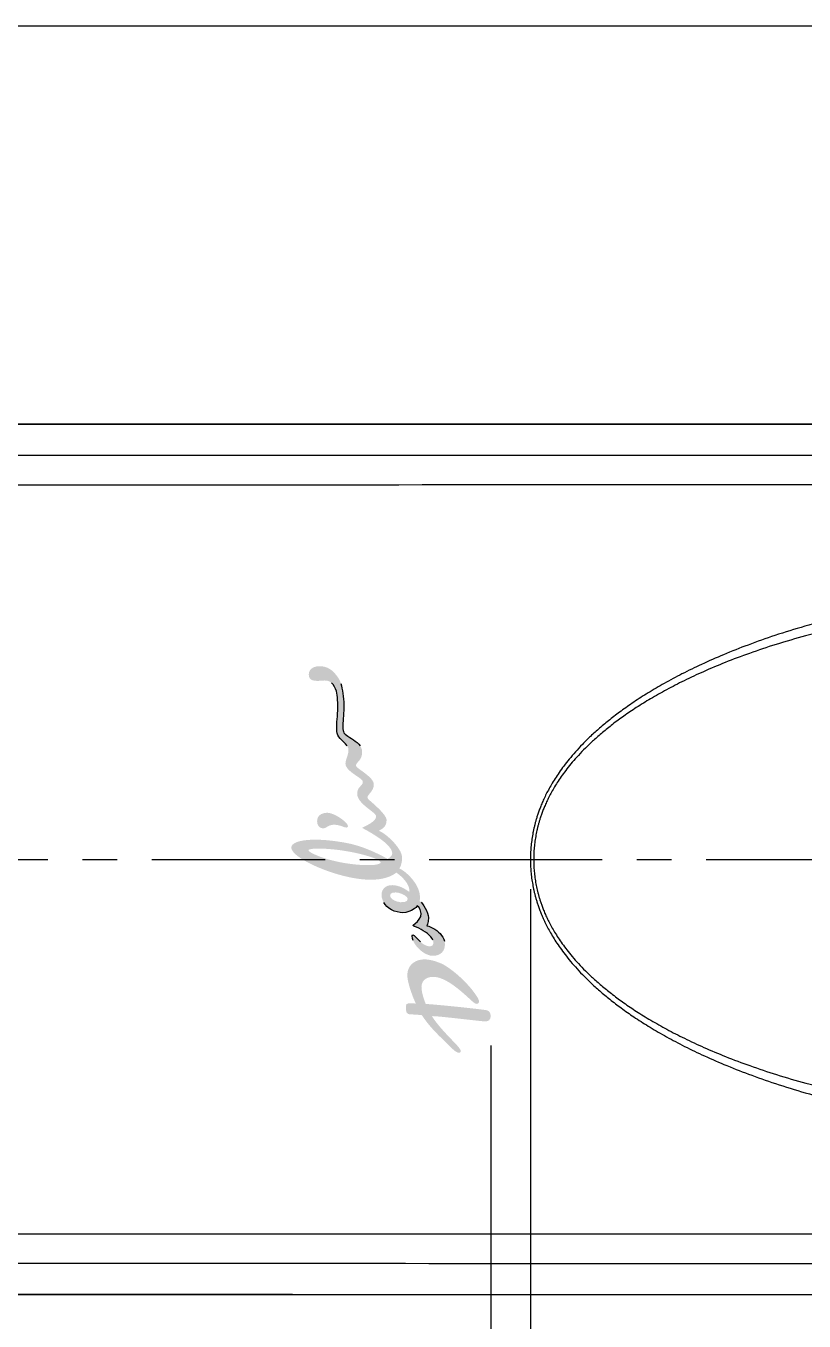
# Model space of a CAD drawing. Extents: x 3970 to 4390, y 960 to 1257.
# Drawn here: x 4214.2 to 4253.5, y 1010.6 to 1076 of the extents above; entities that cross this region are included whole.
import ezdxf

# ---------------------------------------------------------------- set-up
doc = ezdxf.new("R2010")
doc.units = 0
doc.header["$LTSCALE"] = 7
doc.header["$MEASUREMENT"] = 0
doc.linetypes.add('CENTER', pattern=[2, 1.25, -0.25, 0.25, -0.25])
doc.layers.get('0').update_dxf_attribs({"color": 2, "linetype": 'CONTINUOUS'})
doc.layers.add('CL', color=1, linetype='CENTER')
doc.layers.add('D', color=2, linetype='CONTINUOUS')

msp = doc.modelspace()

# ---------------------------------------------------------------- hatches: boundary and pattern name
at = {"layer": 'D', "linetype": 'Continuous'}
h = msp.add_hatch(color=256, dxfattribs=at)
h.paths.add_polyline_path([(4228.894, 1035.681), (4228.872, 1035.825), (4228.881, 1035.929), (4228.914, 1036.026), (4228.974, 1036.112), (4229.065, 1036.182), (4229.192, 1036.232), (4229.359, 1036.257), (4229.461, 1036.251), (4229.574, 1036.224), (4229.696, 1036.18), (4229.821, 1036.121), (4229.945, 1036.052), (4230.064, 1035.976), (4230.173, 1035.895), (4230.268, 1035.815), (4230.345, 1035.737), (4230.4, 1035.665), (4230.427, 1035.603), (4230.423, 1035.554), (4230.39, 1035.519), (4230.341, 1035.51), (4230.278, 1035.522), (4230.201, 1035.547), (4230.111, 1035.579), (4230.01, 1035.611), (4229.897, 1035.638), (4229.775, 1035.652), (4229.644, 1035.647), (4229.505, 1035.617), (4229.405, 1035.565), (4229.299, 1035.499), (4229.198, 1035.466), (4229.06, 1035.492), (4228.958, 1035.567)], flags=17)
h.paths.add_polyline_path([(4228.444, 1034.342), (4228.436, 1034.366), (4228.445, 1034.384), (4228.471, 1034.4), (4228.514, 1034.414), (4228.573, 1034.426), (4228.646, 1034.435), (4228.732, 1034.442), (4228.831, 1034.446), (4228.942, 1034.448), (4229.063, 1034.446), (4229.194, 1034.442), (4229.333, 1034.436), (4229.48, 1034.426), (4229.633, 1034.413), (4229.792, 1034.397), (4229.955, 1034.377), (4230.122, 1034.355), (4230.292, 1034.328), (4230.461, 1034.3), (4230.626, 1034.269), (4230.786, 1034.236), (4230.942, 1034.202), (4231.091, 1034.166), (4231.232, 1034.13), (4231.366, 1034.092), (4231.491, 1034.055), (4231.607, 1034.017), (4231.711, 1033.98), (4231.805, 1033.943), (4231.886, 1033.907), (4231.954, 1033.871), (4232.008, 1033.837), (4232.047, 1033.805), (4232.071, 1033.774), (4232.078, 1033.746), (4232.068, 1033.719), (4232.041, 1033.696), (4231.999, 1033.675), (4231.941, 1033.657), (4231.87, 1033.641), (4231.785, 1033.629), (4231.688, 1033.62), (4231.579, 1033.614), (4231.459, 1033.612), (4231.329, 1033.613), (4231.189, 1033.618), (4231.042, 1033.626), (4230.886, 1033.638), (4230.724, 1033.655), (4230.555, 1033.675), (4230.382, 1033.699), (4230.204, 1033.728), (4230.016, 1033.763), (4229.835, 1033.802), (4229.661, 1033.843), (4229.497, 1033.887), (4229.341, 1033.932), (4229.196, 1033.978), (4229.061, 1034.025), (4228.937, 1034.072), (4228.825, 1034.118), (4228.726, 1034.162), (4228.64, 1034.205), (4228.569, 1034.244), (4228.511, 1034.281), (4228.47, 1034.314)], flags=16)
h.paths.add_polyline_path([(4232.583, 1031.985), (4232.56, 1032.064), (4232.588, 1032.165), (4232.677, 1032.219), (4232.85, 1032.235), (4232.997, 1032.213), (4233.157, 1032.158), (4233.302, 1032.082), (4233.408, 1031.998), (4233.449, 1031.919), (4233.414, 1031.812), (4233.293, 1031.745), (4233.066, 1031.742), (4232.902, 1031.777), (4232.762, 1031.834), (4232.653, 1031.906)], flags=16)
h.paths.add_polyline_path([(4233.718, 1029.807), (4233.685, 1029.916), (4233.673, 1030.04), (4233.708, 1030.089), (4233.78, 1030.061), (4233.882, 1029.956), (4233.985, 1029.838), (4234.092, 1029.736), (4234.2, 1029.65), (4234.307, 1029.584), (4234.411, 1029.539), (4234.509, 1029.516), (4234.599, 1029.518), (4234.679, 1029.548), (4234.714, 1029.583), (4234.741, 1029.644), (4234.745, 1029.728), (4234.721, 1029.816), (4234.676, 1029.903), (4234.613, 1029.989), (4234.534, 1030.073), (4234.442, 1030.153), (4234.341, 1030.229), (4234.233, 1030.301), (4234.121, 1030.367), (4234.009, 1030.426), (4233.899, 1030.478), (4233.795, 1030.522), (4233.699, 1030.557), (4233.746, 1030.594), (4233.832, 1030.667), (4233.936, 1030.769), (4234.033, 1030.891), (4234.104, 1031.026), (4234.124, 1031.165), (4234.076, 1031.375), (4234.003, 1031.486), (4233.929, 1031.552), (4233.873, 1031.479), (4233.775, 1031.401), (4233.645, 1031.327), (4233.499, 1031.266), (4233.347, 1031.224), (4233.203, 1031.211), (4233.061, 1031.221), (4232.914, 1031.247), (4232.767, 1031.29), (4232.627, 1031.353), (4232.498, 1031.436), (4232.401, 1031.52), (4232.313, 1031.617), (4232.237, 1031.726), (4232.179, 1031.846), (4232.14, 1031.978), (4232.126, 1032.121), (4232.139, 1032.242), (4232.181, 1032.35), (4232.246, 1032.443), (4232.333, 1032.517), (4232.438, 1032.57), (4232.557, 1032.599), (4232.689, 1032.602), (4232.819, 1032.587), (4232.937, 1032.564), (4233.049, 1032.53), (4233.159, 1032.484), (4233.274, 1032.424), (4233.397, 1032.35), (4233.534, 1032.258), (4233.532, 1032.376), (4233.505, 1032.494), (4233.457, 1032.609), (4233.394, 1032.721), (4233.317, 1032.827), (4233.231, 1032.928), (4233.14, 1033.02), (4233.048, 1033.104), (4232.958, 1033.176), (4232.874, 1033.237), (4232.811, 1033.191), (4232.74, 1033.145), (4232.662, 1033.1), (4232.574, 1033.057), (4232.476, 1033.017), (4232.368, 1032.98), (4232.249, 1032.948), (4232.119, 1032.92), (4231.975, 1032.899), (4231.819, 1032.884), (4231.649, 1032.877), (4231.464, 1032.878), (4231.35, 1032.883), (4231.234, 1032.891), (4231.115, 1032.902), (4230.994, 1032.917), (4230.872, 1032.934), (4230.747, 1032.955), (4230.622, 1032.978), (4230.495, 1033.004), (4230.368, 1033.032), (4230.24, 1033.063), (4230.112, 1033.095), (4229.984, 1033.13), (4229.857, 1033.167), (4229.73, 1033.206), (4229.605, 1033.247), (4229.48, 1033.289), (4229.357, 1033.333), (4229.235, 1033.378), (4229.116, 1033.424), (4228.999, 1033.471), (4228.885, 1033.52), (4228.773, 1033.569), (4228.665, 1033.619), (4228.56, 1033.669), (4228.459, 1033.72), (4228.362, 1033.772), (4228.269, 1033.823), (4228.18, 1033.875), (4228.097, 1033.927), (4228.018, 1033.978), (4227.945, 1034.03), (4227.878, 1034.08), (4227.816, 1034.131), (4227.761, 1034.181), (4227.712, 1034.23), (4227.67, 1034.278), (4227.635, 1034.325), (4227.607, 1034.371), (4227.587, 1034.415), (4227.575, 1034.459), (4227.571, 1034.5), (4227.575, 1034.539), (4227.587, 1034.576), (4227.607, 1034.611), (4227.634, 1034.645), (4227.67, 1034.678), (4227.713, 1034.708), (4227.763, 1034.737), (4227.821, 1034.763), (4227.886, 1034.788), (4227.959, 1034.81), (4228.038, 1034.83), (4228.125, 1034.847), (4228.218, 1034.862), (4228.318, 1034.875), (4228.425, 1034.885), (4228.538, 1034.892), (4228.657, 1034.896), (4228.783, 1034.898), (4228.916, 1034.896), (4229.054, 1034.891), (4229.199, 1034.883), (4229.349, 1034.872), (4229.505, 1034.857), (4229.667, 1034.839), (4229.835, 1034.817), (4230.008, 1034.791), (4230.186, 1034.762), (4230.37, 1034.729), (4230.519, 1034.698), (4230.665, 1034.663), (4230.809, 1034.624), (4230.951, 1034.582), (4231.088, 1034.537), (4231.223, 1034.49), (4231.353, 1034.441), (4231.478, 1034.391), (4231.599, 1034.341), (4231.714, 1034.29), (4231.823, 1034.24), (4231.926, 1034.191), (4232.023, 1034.144), (4232.112, 1034.099), (4232.195, 1034.056), (4232.269, 1034.017), (4232.335, 1033.981), (4232.392, 1033.95), (4232.44, 1033.923), (4232.566, 1034.024), (4232.645, 1034.117), (4232.669, 1034.217), (4232.653, 1034.301), (4232.617, 1034.387), (4232.563, 1034.475), (4232.493, 1034.564), (4232.409, 1034.652), (4232.315, 1034.74), (4232.211, 1034.826), (4232.101, 1034.91), (4231.987, 1034.992), (4231.871, 1035.07), (4231.757, 1035.143), (4231.645, 1035.212), (4231.538, 1035.275), (4231.44, 1035.332), (4231.352, 1035.381), (4231.276, 1035.423), (4231.215, 1035.456), (4231.172, 1035.48), (4231.148, 1035.494), (4231.204, 1035.528), (4231.297, 1035.575), (4231.413, 1035.635), (4231.539, 1035.706), (4231.659, 1035.787), (4231.761, 1035.876), (4231.83, 1035.973), (4231.853, 1036.075), (4231.839, 1036.123), (4231.802, 1036.176), (4231.746, 1036.234), (4231.675, 1036.296), (4231.592, 1036.362), (4231.501, 1036.433), (4231.405, 1036.508), (4231.308, 1036.587), (4231.213, 1036.67), (4231.125, 1036.757), (4231.046, 1036.849), (4230.98, 1036.944), (4230.93, 1037.042), (4230.901, 1037.145), (4230.895, 1037.251), (4230.925, 1037.398), (4230.982, 1037.506), (4231.051, 1037.587), (4231.116, 1037.658), (4231.165, 1037.732), (4231.182, 1037.824), (4231.165, 1037.872), (4231.122, 1037.924), (4231.058, 1037.98), (4230.977, 1038.041), (4230.884, 1038.105), (4230.784, 1038.173), (4230.683, 1038.246), (4230.584, 1038.322), (4230.493, 1038.401), (4230.415, 1038.484), (4230.354, 1038.57), (4230.315, 1038.66), (4230.304, 1038.752), (4230.323, 1038.878), (4230.36, 1038.995), (4230.403, 1039.119), (4230.439, 1039.265), (4230.456, 1039.451), (4230.437, 1039.544), (4230.385, 1039.639), (4230.309, 1039.734), (4230.22, 1039.829), (4230.127, 1039.922), (4230.039, 1040.012), (4229.966, 1040.099), (4229.919, 1040.182), (4229.891, 1040.27), (4229.873, 1040.368), (4229.864, 1040.475), (4229.863, 1040.59), (4229.867, 1040.712), (4229.875, 1040.842), (4229.885, 1040.977), (4229.897, 1041.118), (4229.908, 1041.264), (4229.916, 1041.414), (4229.92, 1041.55), (4229.919, 1041.685), (4229.914, 1041.819), (4229.906, 1041.949), (4229.895, 1042.072), (4229.881, 1042.188), (4229.866, 1042.294), (4229.843, 1042.399), (4229.804, 1042.511), (4229.75, 1042.622), (4229.681, 1042.726), (4229.597, 1042.816), (4229.498, 1042.885), (4229.384, 1042.928), (4229.256, 1042.937), (4229.1, 1042.926), (4228.96, 1042.918), (4228.835, 1042.918), (4228.726, 1042.927), (4228.634, 1042.949), (4228.56, 1042.986), (4228.505, 1043.042), (4228.468, 1043.12), (4228.451, 1043.222), (4228.456, 1043.311), (4228.483, 1043.397), (4228.533, 1043.478), (4228.607, 1043.549), (4228.709, 1043.605), (4228.839, 1043.643), (4228.999, 1043.658), (4229.153, 1043.648), (4229.292, 1043.616), (4229.416, 1043.568), (4229.526, 1043.506), (4229.622, 1043.436), (4229.705, 1043.36), (4229.775, 1043.285), (4229.834, 1043.213), (4229.883, 1043.149), (4229.921, 1043.097), (4229.982, 1043.004), (4230.032, 1042.902), (4230.072, 1042.791), (4230.104, 1042.673), (4230.129, 1042.548), (4230.15, 1042.417), (4230.168, 1042.282), (4230.184, 1042.142), (4230.201, 1041.999), (4230.214, 1041.856), (4230.221, 1041.712), (4230.222, 1041.569), (4230.219, 1041.427), (4230.213, 1041.289), (4230.205, 1041.154), (4230.196, 1041.024), (4230.187, 1040.901), (4230.179, 1040.784), (4230.174, 1040.677), (4230.172, 1040.579), (4230.175, 1040.491), (4230.183, 1040.416), (4230.198, 1040.353), (4230.23, 1040.293), (4230.282, 1040.234), (4230.349, 1040.176), (4230.428, 1040.119), (4230.517, 1040.061), (4230.611, 1040.001), (4230.707, 1039.939), (4230.801, 1039.872), (4230.891, 1039.802), (4230.972, 1039.725), (4231.042, 1039.642), (4231.096, 1039.552), (4231.131, 1039.453), (4231.145, 1039.344), (4231.132, 1039.178), (4231.096, 1039.051), (4231.046, 1038.953), (4230.987, 1038.877), (4230.929, 1038.814), (4230.88, 1038.758), (4230.846, 1038.699), (4230.837, 1038.63), (4230.856, 1038.591), (4230.906, 1038.541), (4230.979, 1038.481), (4231.071, 1038.413), (4231.175, 1038.338), (4231.285, 1038.257), (4231.394, 1038.17), (4231.498, 1038.08), (4231.59, 1037.988), (4231.664, 1037.894), (4231.714, 1037.799), (4231.734, 1037.706), (4231.724, 1037.579), (4231.69, 1037.47), (4231.641, 1037.376), (4231.582, 1037.294), (4231.523, 1037.222), (4231.471, 1037.158), (4231.433, 1037.099), (4231.416, 1037.042), (4231.428, 1036.985), (4231.478, 1036.925), (4231.571, 1036.842), (4231.67, 1036.755), (4231.771, 1036.664), (4231.872, 1036.57), (4231.972, 1036.475), (4232.066, 1036.38), (4232.152, 1036.286), (4232.229, 1036.195), (4232.293, 1036.107), (4232.342, 1036.023), (4232.373, 1035.946), (4232.383, 1035.876), (4232.356, 1035.703), (4232.29, 1035.573), (4232.201, 1035.48), (4232.11, 1035.416), (4232.033, 1035.374), (4231.988, 1035.347), (4232.064, 1035.314), (4232.147, 1035.269), (4232.236, 1035.211), (4232.329, 1035.143), (4232.426, 1035.067), (4232.522, 1034.982), (4232.618, 1034.892), (4232.712, 1034.797), (4232.801, 1034.698), (4232.884, 1034.597), (4232.96, 1034.495), (4233.026, 1034.394), (4233.08, 1034.295), (4233.122, 1034.199), (4233.15, 1034.108), (4233.161, 1034.023), (4233.161, 1033.909), (4233.147, 1033.765), (4233.107, 1033.605), (4233.028, 1033.445), (4233.14, 1033.385), (4233.249, 1033.314), (4233.354, 1033.232), (4233.455, 1033.143), (4233.551, 1033.048), (4233.64, 1032.95), (4233.721, 1032.85), (4233.794, 1032.751), (4233.857, 1032.656), (4233.91, 1032.565), (4233.977, 1032.424), (4234.024, 1032.289), (4234.052, 1032.16), (4234.065, 1032.036), (4234.065, 1031.915), (4234.054, 1031.798), (4234.123, 1031.745), (4234.196, 1031.663), (4234.269, 1031.56), (4234.338, 1031.442), (4234.398, 1031.317), (4234.446, 1031.191), (4234.478, 1031.071), (4234.49, 1030.964), (4234.474, 1030.771), (4234.441, 1030.626), (4234.415, 1030.554), (4234.516, 1030.524), (4234.618, 1030.483), (4234.72, 1030.434), (4234.818, 1030.375), (4234.913, 1030.309), (4235.002, 1030.235), (4235.083, 1030.154), (4235.156, 1030.067), (4235.218, 1029.975), (4235.267, 1029.877), (4235.303, 1029.776), (4235.323, 1029.671), (4235.326, 1029.562), (4235.299, 1029.403), (4235.242, 1029.279), (4235.163, 1029.186), (4235.069, 1029.119), (4234.968, 1029.074), (4234.867, 1029.048), (4234.775, 1029.036), (4234.698, 1029.034), (4234.602, 1029.044), (4234.502, 1029.072), (4234.398, 1029.114), (4234.293, 1029.169), (4234.19, 1029.236), (4234.09, 1029.314), (4233.996, 1029.401), (4233.909, 1029.495), (4233.833, 1029.595), (4233.768, 1029.7)])
h.paths.add_polyline_path([(4234.246, 1025.914), (4234.166, 1026.033), (4234.103, 1026.045), (4233.958, 1026.056), (4233.775, 1026.068), (4233.595, 1026.081), (4233.541, 1026.082), (4233.458, 1026.102), (4233.389, 1026.172), (4233.357, 1026.318), (4233.357, 1026.476), (4233.38, 1026.591), (4233.487, 1026.639), (4233.676, 1026.636), (4233.857, 1026.622), (4233.805, 1026.739), (4233.755, 1026.859), (4233.706, 1026.981), (4233.66, 1027.104), (4233.616, 1027.226), (4233.576, 1027.347), (4233.539, 1027.466), (4233.507, 1027.581), (4233.479, 1027.692), (4233.457, 1027.797), (4233.441, 1027.897), (4233.431, 1027.988), (4233.431, 1028.125), (4233.449, 1028.25), (4233.483, 1028.362), (4233.532, 1028.461), (4233.593, 1028.549), (4233.664, 1028.625), (4233.743, 1028.689), (4233.828, 1028.742), (4233.916, 1028.783), (4234.006, 1028.814), (4234.095, 1028.834), (4234.215, 1028.849), (4234.332, 1028.852), (4234.45, 1028.845), (4234.569, 1028.828), (4234.692, 1028.801), (4234.821, 1028.763), (4234.958, 1028.717), (4235.104, 1028.662), (4235.161, 1028.637), (4235.223, 1028.607), (4235.29, 1028.569), (4235.363, 1028.526), (4235.44, 1028.476), (4235.521, 1028.421), (4235.606, 1028.361), (4235.693, 1028.296), (4235.783, 1028.226), (4235.874, 1028.151), (4235.967, 1028.073), (4236.061, 1027.99), (4236.155, 1027.904), (4236.248, 1027.814), (4236.341, 1027.722), (4236.432, 1027.626), (4236.522, 1027.528), (4236.609, 1027.428), (4236.693, 1027.326), (4236.774, 1027.222), (4236.851, 1027.117), (4236.923, 1027.011), (4236.99, 1026.904), (4237.042, 1026.783), (4237.047, 1026.69), (4237.012, 1026.629), (4236.945, 1026.607), (4236.854, 1026.63), (4236.748, 1026.703), (4236.681, 1026.763), (4236.61, 1026.828), (4236.535, 1026.897), (4236.456, 1026.968), (4236.374, 1027.042), (4236.288, 1027.118), (4236.2, 1027.194), (4236.109, 1027.271), (4236.016, 1027.347), (4235.921, 1027.422), (4235.824, 1027.495), (4235.726, 1027.566), (4235.627, 1027.633), (4235.527, 1027.696), (4235.426, 1027.755), (4235.325, 1027.808), (4235.224, 1027.854), (4235.123, 1027.894), (4235.023, 1027.927), (4234.923, 1027.951), (4234.825, 1027.966), (4234.728, 1027.971), (4234.64, 1027.966), (4234.546, 1027.95), (4234.452, 1027.921), (4234.362, 1027.876), (4234.281, 1027.813), (4234.215, 1027.73), (4234.167, 1027.625), (4234.144, 1027.497), (4234.15, 1027.342), (4234.171, 1027.21), (4234.198, 1027.09), (4234.23, 1026.974), (4234.267, 1026.858), (4234.31, 1026.735), (4234.357, 1026.599), (4234.391, 1026.599), (4234.446, 1026.597), (4234.518, 1026.593), (4234.607, 1026.586), (4234.71, 1026.578), (4234.827, 1026.568), (4234.956, 1026.557), (4235.095, 1026.544), (4235.242, 1026.53), (4235.396, 1026.516), (4235.555, 1026.5), (4235.717, 1026.484), (4235.881, 1026.467), (4236.046, 1026.45), (4236.209, 1026.433), (4236.369, 1026.416), (4236.524, 1026.399), (4236.673, 1026.382), (4236.814, 1026.366), (4236.946, 1026.351), (4237.066, 1026.336), (4237.174, 1026.323), (4237.267, 1026.311), (4237.344, 1026.3), (4237.403, 1026.291), (4237.443, 1026.284), (4237.462, 1026.279), (4237.561, 1026.22), (4237.616, 1026.129), (4237.637, 1026.018), (4237.626, 1025.891), (4237.563, 1025.778), (4237.427, 1025.72), (4237.4, 1025.72), (4237.351, 1025.722), (4237.281, 1025.727), (4237.193, 1025.735), (4237.088, 1025.746), (4236.969, 1025.758), (4236.837, 1025.772), (4236.695, 1025.788), (4236.545, 1025.804), (4236.388, 1025.822), (4236.227, 1025.84), (4236.064, 1025.858), (4235.901, 1025.876), (4235.74, 1025.894), (4235.582, 1025.911), (4235.431, 1025.927), (4235.287, 1025.942), (4235.154, 1025.955), (4235.033, 1025.967), (4234.925, 1025.976), (4234.834, 1025.982), (4234.761, 1025.986), (4234.709, 1025.987), (4234.678, 1025.984), (4234.672, 1025.977), (4234.765, 1025.844), (4234.86, 1025.714), (4234.958, 1025.589), (4235.058, 1025.468), (4235.158, 1025.351), (4235.257, 1025.239), (4235.355, 1025.131), (4235.452, 1025.028), (4235.545, 1024.929), (4235.634, 1024.836), (4235.719, 1024.748), (4235.798, 1024.665), (4235.871, 1024.588), (4235.937, 1024.516), (4235.994, 1024.45), (4236.043, 1024.39), (4236.081, 1024.336), (4236.109, 1024.288), (4236.125, 1024.246), (4236.129, 1024.211), (4236.12, 1024.182), (4236.075, 1024.146), (4236.015, 1024.138), (4235.935, 1024.165), (4235.828, 1024.234), (4235.688, 1024.351), (4235.51, 1024.525), (4235.439, 1024.597), (4235.366, 1024.669), (4235.291, 1024.743), (4235.215, 1024.817), (4235.138, 1024.893), (4235.059, 1024.971), (4234.98, 1025.05), (4234.899, 1025.132), (4234.818, 1025.217), (4234.737, 1025.305), (4234.655, 1025.397), (4234.573, 1025.491), (4234.491, 1025.59), (4234.409, 1025.694), (4234.327, 1025.802)])

# ---------------------------------------------------------------- linework, layer by layer
at = {"color": 7, "linetype": 'Continuous'}
for p, q in [((4264.662, 1055.879), (4145.962, 1055.86)), ((4145.931, 1011.939), (4264.662, 1011.919))]:
    msp.add_line(p, q, dxfattribs=at)
for p, q in [((4239.643, 1032.399), (4239.643, 996.105)), ((4237.639, 1024.506), (4237.639, 996.105))]:
    msp.add_line(p, q)
for points, start_tangent, end_tangent in [([(4264.606, 1055.864), (4226.443, 1055.858), (4188.646, 1055.852), (4151.26, 1055.847)], (-1, -0.000168), (-1, -0.000148)), ([(4152.012, 1054.303), (4187.3, 1054.306), (4223.869, 1054.309), (4261.746, 1054.312)], (1, 0.000075), (1, 0.000079)), ([(4151.664, 1052.816), (4186.953, 1052.82), (4223.522, 1052.823), (4261.405, 1052.827)], (1, 0.000089), (1, 0.000091)), ([(4261.405, 1047.129), (4259.096, 1046.872), (4257.03, 1046.522), (4255.176, 1046.115), (4253.503, 1045.672), (4251.995, 1045.207), (4250.636, 1044.728), (4249.402, 1044.24), (4248.293, 1043.751), (4247.299, 1043.267), (4246.402, 1042.786), (4245.588, 1042.308), (4244.864, 1041.842), (4244.223, 1041.392), (4243.654, 1040.957), (4243.143, 1040.533), (4242.682, 1040.116), (4242.272, 1039.712), (4241.915, 1039.328), (4241.603, 1038.963), (4241.331, 1038.617), (4241.094, 1038.289), (4240.888, 1037.979), (4240.709, 1037.685), (4240.552, 1037.405), (4240.415, 1037.138), (4240.298, 1036.888), (4240.197, 1036.653), (4240.111, 1036.434), (4240.038, 1036.233), (4239.978, 1036.049), (4239.927, 1035.881), (4239.883, 1035.721), (4239.844, 1035.565), (4239.808, 1035.408), (4239.775, 1035.251), (4239.747, 1035.092), (4239.721, 1034.931), (4239.699, 1034.769), (4239.681, 1034.606), (4239.667, 1034.444), (4239.656, 1034.283), (4239.649, 1034.124), (4239.644, 1033.974), (4239.644, 1033.822), (4239.649, 1033.672), (4239.656, 1033.516), (4239.666, 1033.36), (4239.68, 1033.2), (4239.698, 1033.036), (4239.72, 1032.873), (4239.746, 1032.712), (4239.774, 1032.553), (4239.807, 1032.396), (4239.842, 1032.239), (4239.882, 1032.082), (4239.926, 1031.923), (4239.976, 1031.755), (4240.036, 1031.572), (4240.109, 1031.37), (4240.194, 1031.151), (4240.295, 1030.917), (4240.412, 1030.666), (4240.549, 1030.399), (4240.706, 1030.119), (4240.886, 1029.824), (4241.092, 1029.512), (4241.33, 1029.184), (4241.602, 1028.837), (4241.915, 1028.471), (4242.274, 1028.085), (4242.685, 1027.68), (4243.147, 1027.263), (4243.658, 1026.838), (4244.229, 1026.402), (4244.871, 1025.952), (4245.598, 1025.485), (4246.413, 1025.007), (4247.313, 1024.525), (4248.309, 1024.04), (4249.421, 1023.551), (4250.657, 1023.063), (4252.019, 1022.584), (4253.53, 1022.119), (4255.204, 1021.676), (4257.056, 1021.272), (4259.112, 1020.925), (4261.405, 1020.67)], (-0.996255, -0.086464), (0.996268, -0.086309)), ([(4261.306, 1046.511), (4259.038, 1046.288), (4257.011, 1045.973), (4255.186, 1045.599), (4253.538, 1045.188), (4252.05, 1044.753), (4250.707, 1044.304), (4249.488, 1043.844), (4248.391, 1043.381), (4247.408, 1042.923), (4246.519, 1042.465), (4245.713, 1042.01), (4244.995, 1041.566), (4244.36, 1041.137), (4243.795, 1040.72), (4243.288, 1040.314), (4242.831, 1039.913), (4242.424, 1039.526), (4242.069, 1039.156), (4241.759, 1038.805), (4241.489, 1038.472), (4241.254, 1038.156), (4241.049, 1037.857), (4240.87, 1037.573), (4240.714, 1037.302), (4240.578, 1037.044), (4240.46, 1036.802), (4240.36, 1036.575), (4240.274, 1036.363), (4240.202, 1036.168), (4240.142, 1035.99), (4240.091, 1035.826), (4240.047, 1035.672), (4240.008, 1035.52), (4239.972, 1035.367), (4239.94, 1035.214), (4239.911, 1035.06), (4239.885, 1034.904), (4239.864, 1034.745), (4239.846, 1034.587), (4239.832, 1034.429), (4239.822, 1034.272), (4239.817, 1034.116), (4239.815, 1033.968), (4239.815, 1033.828), (4239.817, 1033.679), (4239.822, 1033.527), (4239.831, 1033.375), (4239.845, 1033.219), (4239.863, 1033.059), (4239.885, 1032.9), (4239.91, 1032.744), (4239.938, 1032.59), (4239.971, 1032.436), (4240.006, 1032.284), (4240.046, 1032.132), (4240.09, 1031.977), (4240.14, 1031.814), (4240.2, 1031.637), (4240.272, 1031.441), (4240.358, 1031.229), (4240.458, 1031.003), (4240.575, 1030.76), (4240.711, 1030.502), (4240.867, 1030.231), (4241.046, 1029.946), (4241.251, 1029.645), (4241.487, 1029.328), (4241.758, 1028.994), (4242.069, 1028.642), (4242.426, 1028.272), (4242.834, 1027.883), (4243.292, 1027.482), (4243.8, 1027.075), (4244.366, 1026.658), (4245.002, 1026.228), (4245.722, 1025.783), (4246.53, 1025.327), (4247.421, 1024.87), (4248.407, 1024.41), (4249.506, 1023.948), (4250.728, 1023.488), (4252.074, 1023.038), (4253.564, 1022.603), (4255.214, 1022.193), (4257.036, 1021.821), (4259.054, 1021.508), (4261.306, 1021.288)], (-0.997871, -0.065215), (0.997872, -0.065209)), ([(4261.405, 1014.972), (4223.522, 1014.976), (4186.953, 1014.979), (4151.664, 1014.982)], (-1, 0.000091), (-1, 0.000089)), ([(4261.746, 1013.487), (4223.869, 1013.49), (4187.3, 1013.493), (4152.012, 1013.495)], (-1, 0.000079), (-1, 0.000075)), ([(4151.26, 1011.952), (4188.647, 1011.947), (4226.444, 1011.941), (4264.606, 1011.934)], (1, -0.000148), (1, -0.000168))]:
    msp.add_spline(points, degree=3, dxfattribs=dict(at, start_tangent=start_tangent, end_tangent=end_tangent))
at = {"layer": 'CL'}
msp.add_line((4038.526, 1033.899), (4278.426, 1033.899), dxfattribs=at)
at = {"layer": 'D'}
msp.add_line((4043.55, 1075.989), (4273.426, 1075.989), dxfattribs=at)
at = {"layer": 'D', "linetype": 'Continuous'}
for p, q in [((4229.681, 1042.726), (4229.597, 1042.816)), ((4229.75, 1042.622), (4229.681, 1042.726)), ((4229.804, 1042.511), (4229.75, 1042.622)), ((4229.843, 1042.399), (4229.804, 1042.511)), ((4230.072, 1042.791), (4230.104, 1042.673)), ((4230.104, 1042.673), (4230.129, 1042.548)), ((4230.129, 1042.548), (4230.15, 1042.417)), ((4229.866, 1042.294), (4229.843, 1042.399)), ((4229.881, 1042.188), (4229.866, 1042.294)), ((4229.895, 1042.072), (4229.881, 1042.188)), ((4229.906, 1041.949), (4229.895, 1042.072)), ((4229.914, 1041.819), (4229.906, 1041.949)), ((4229.919, 1041.685), (4229.914, 1041.819)), ((4230.15, 1042.417), (4230.168, 1042.282)), ((4230.168, 1042.282), (4230.184, 1042.142)), ((4230.184, 1042.142), (4230.201, 1041.999)), ((4230.201, 1041.999), (4230.214, 1041.856)), ((4230.214, 1041.856), (4230.221, 1041.712)), ((4229.897, 1041.118), (4229.908, 1041.264)), ((4229.908, 1041.264), (4229.916, 1041.414)), ((4229.916, 1041.414), (4229.92, 1041.55)), ((4229.92, 1041.55), (4229.919, 1041.685)), ((4230.213, 1041.289), (4230.205, 1041.154)), ((4230.219, 1041.427), (4230.213, 1041.289)), ((4230.222, 1041.569), (4230.219, 1041.427)), ((4230.221, 1041.712), (4230.222, 1041.569)), ((4229.863, 1040.59), (4229.867, 1040.712)), ((4229.864, 1040.475), (4229.863, 1040.59)), ((4229.867, 1040.712), (4229.875, 1040.842)), ((4229.875, 1040.842), (4229.885, 1040.977)), ((4229.885, 1040.977), (4229.897, 1041.118)), ((4230.174, 1040.677), (4230.172, 1040.579)), ((4230.172, 1040.579), (4230.175, 1040.491)), ((4230.179, 1040.784), (4230.174, 1040.677)), ((4230.187, 1040.901), (4230.179, 1040.784)), ((4230.196, 1041.024), (4230.187, 1040.901)), ((4230.205, 1041.154), (4230.196, 1041.024)), ((4229.873, 1040.368), (4229.864, 1040.475)), ((4229.891, 1040.27), (4229.873, 1040.368)), ((4229.919, 1040.182), (4229.891, 1040.27)), ((4229.966, 1040.099), (4229.919, 1040.182)), ((4230.039, 1040.012), (4229.966, 1040.099)), ((4230.127, 1039.922), (4230.039, 1040.012)), ((4230.22, 1039.829), (4230.127, 1039.922)), ((4230.175, 1040.491), (4230.183, 1040.416)), ((4230.183, 1040.416), (4230.198, 1040.353)), ((4230.198, 1040.353), (4230.23, 1040.293)), ((4230.23, 1040.293), (4230.282, 1040.234)), ((4230.282, 1040.234), (4230.349, 1040.176)), ((4230.349, 1040.176), (4230.428, 1040.119)), ((4230.428, 1040.119), (4230.517, 1040.061)), ((4230.517, 1040.061), (4230.611, 1040.001)), ((4230.611, 1040.001), (4230.707, 1039.939)), ((4230.707, 1039.939), (4230.801, 1039.872)), ((4230.801, 1039.872), (4230.891, 1039.802)), ((4230.309, 1039.734), (4230.22, 1039.829)), ((4230.385, 1039.639), (4230.309, 1039.734)), ((4230.891, 1039.802), (4230.972, 1039.725)), ((4230.972, 1039.725), (4231.042, 1039.642)), ((4232.313, 1031.617), (4232.237, 1031.726)), ((4232.401, 1031.52), (4232.313, 1031.617)), ((4232.498, 1031.436), (4232.401, 1031.52)), ((4232.627, 1031.353), (4232.498, 1031.436)), ((4232.767, 1031.29), (4232.627, 1031.353)), ((4233.775, 1031.401), (4233.645, 1031.327)), ((4233.873, 1031.479), (4233.775, 1031.401)), ((4233.929, 1031.552), (4233.873, 1031.479)), ((4234.003, 1031.486), (4233.929, 1031.552)), ((4234.076, 1031.375), (4234.003, 1031.486)), ((4234.124, 1031.165), (4234.076, 1031.375)), ((4234.123, 1031.745), (4234.196, 1031.663)), ((4234.196, 1031.663), (4234.269, 1031.56)), ((4234.269, 1031.56), (4234.338, 1031.442)), ((4234.338, 1031.442), (4234.398, 1031.317)), ((4232.914, 1031.247), (4232.767, 1031.29)), ((4233.061, 1031.221), (4232.914, 1031.247)), ((4233.203, 1031.211), (4233.061, 1031.221)), ((4233.347, 1031.224), (4233.203, 1031.211)), ((4233.499, 1031.266), (4233.347, 1031.224)), ((4233.645, 1031.327), (4233.499, 1031.266)), ((4233.832, 1030.667), (4233.936, 1030.769)), ((4233.936, 1030.769), (4234.033, 1030.891)), ((4234.033, 1030.891), (4234.104, 1031.026)), ((4234.104, 1031.026), (4234.124, 1031.165)), ((4234.398, 1031.317), (4234.446, 1031.191)), ((4234.474, 1030.771), (4234.441, 1030.626)), ((4234.446, 1031.191), (4234.478, 1031.071)), ((4234.49, 1030.964), (4234.474, 1030.771)), ((4234.478, 1031.071), (4234.49, 1030.964)), ((4233.673, 1030.04), (4233.708, 1030.089)), ((4233.699, 1030.557), (4233.746, 1030.594)), ((4233.795, 1030.522), (4233.699, 1030.557)), ((4233.708, 1030.089), (4233.78, 1030.061)), ((4233.746, 1030.594), (4233.832, 1030.667)), ((4233.78, 1030.061), (4233.882, 1029.956)), ((4233.899, 1030.478), (4233.795, 1030.522)), ((4234.009, 1030.426), (4233.899, 1030.478)), ((4234.121, 1030.367), (4234.009, 1030.426)), ((4234.233, 1030.301), (4234.121, 1030.367)), ((4234.341, 1030.229), (4234.233, 1030.301)), ((4234.442, 1030.153), (4234.341, 1030.229)), ((4234.441, 1030.626), (4234.415, 1030.554)), ((4234.415, 1030.554), (4234.516, 1030.524)), ((4234.534, 1030.073), (4234.442, 1030.153)), ((4234.516, 1030.524), (4234.618, 1030.483)), ((4234.613, 1029.989), (4234.534, 1030.073)), ((4234.618, 1030.483), (4234.72, 1030.434)), ((4234.72, 1030.434), (4234.818, 1030.375)), ((4234.818, 1030.375), (4234.913, 1030.309)), ((4234.913, 1030.309), (4235.002, 1030.235)), ((4235.002, 1030.235), (4235.083, 1030.154)), ((4235.083, 1030.154), (4235.156, 1030.067)), ((4235.156, 1030.067), (4235.218, 1029.975)), ((4233.685, 1029.916), (4233.673, 1030.04)), ((4233.718, 1029.807), (4233.685, 1029.916)), ((4233.882, 1029.956), (4233.985, 1029.838)), ((4233.985, 1029.838), (4234.092, 1029.736)), ((4234.676, 1029.903), (4234.613, 1029.989)), ((4234.721, 1029.816), (4234.676, 1029.903)), ((4235.218, 1029.975), (4235.267, 1029.877)), ((4235.267, 1029.877), (4235.303, 1029.776))]:
    msp.add_line(p, q, dxfattribs=at)

doc.saveas('drawing.dxf')
